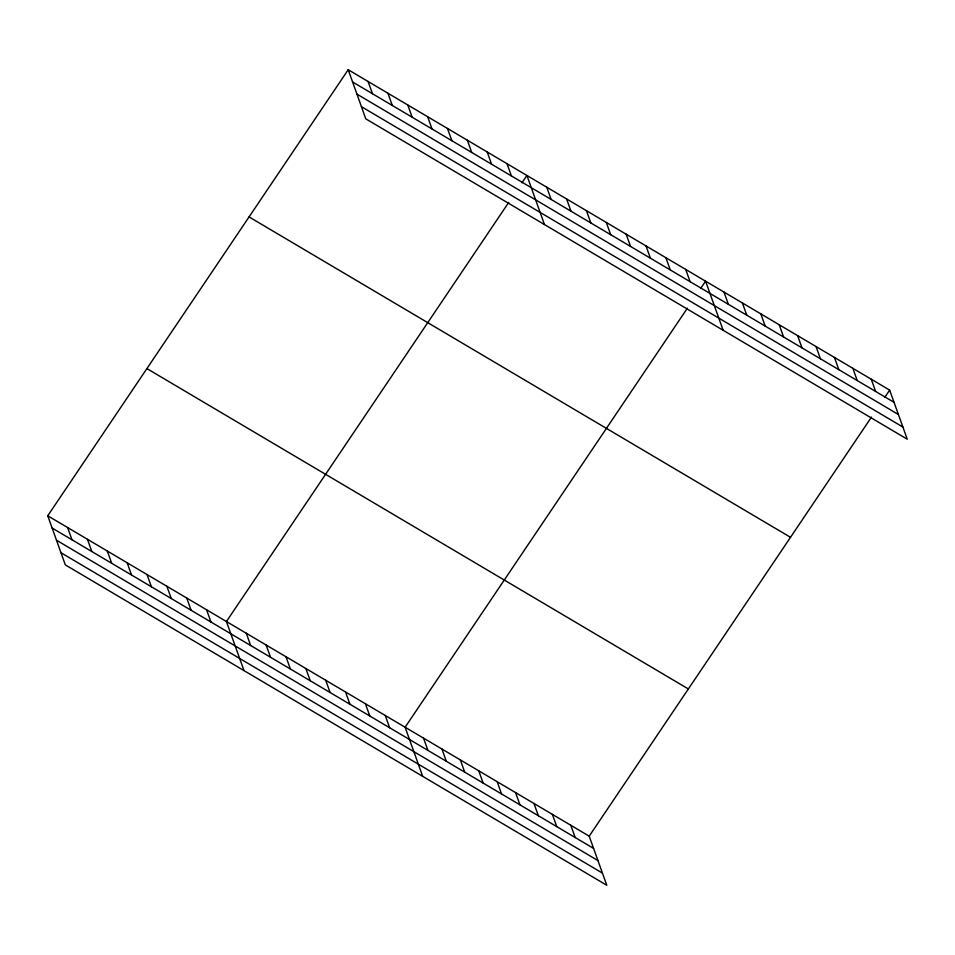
<?xml version="1.0" encoding="UTF-8"?>
<svg xmlns="http://www.w3.org/2000/svg" width="955" height="955" viewBox="0 0 955 955"><rect width="100%" height="100%" fill="white"/><g stroke="black" fill="none" stroke-linecap="round" stroke-linejoin="round"><path stroke-width="1.43" d="M47.75 515.796L589.211 836.162L606.795 885.273L65.334 564.894L47.75 515.796L348.205 69.727L889.666 390.106L907.25 439.205L365.789 118.838L348.205 69.727M508.717 202.436L226.431 621.514L244.014 670.625M521.931 182.811L526.897 175.457L544.469 224.556M687.397 308.167L405.111 727.244L422.695 776.343M700.612 288.529L705.578 281.176L723.15 330.275M589.211 836.162L871.485 417.084M884.712 397.459L889.666 390.106M352.598 81.975L894.047 402.342M356.955 94.139L898.404 414.506M361.432 106.674L902.893 427.04M249.064 216.928L790.513 537.307M146.903 368.594L688.364 688.961M52.131 528.043L593.592 848.41M56.488 540.208L597.949 860.574M60.977 552.73L602.438 873.109M871.258 379.207L875.639 391.455M852.851 368.32L857.232 380.556M834.443 357.421L838.824 369.669M816.036 346.534L820.417 358.77M797.616 335.635L802.009 347.883M779.208 324.748L783.589 336.996M760.801 313.849L765.182 326.097M742.393 302.962L746.774 315.21M723.986 292.063L728.367 304.311M685.714 269.429L690.107 281.677M665.862 257.683L670.255 269.931M646.01 245.936L650.391 258.172M626.158 234.19L630.539 246.426M606.306 222.443L610.687 234.679M586.454 210.697L590.835 222.933M566.601 198.95L570.983 211.186M546.749 187.204L551.131 199.44M507.033 163.699L511.426 175.947M487.181 151.952L491.574 164.2M467.329 140.206L471.71 152.454M447.477 128.459L451.858 140.707M427.625 116.713L432.006 128.961M407.773 104.966L412.154 117.214M387.921 93.22L392.302 105.468M368.069 81.473L372.45 93.721M570.804 825.275L575.185 837.523M552.384 814.376L556.777 826.624M533.976 803.489L538.357 815.737M515.569 792.602L519.95 804.838M497.161 781.703L501.542 793.951M478.753 770.816L483.135 783.052M460.346 759.917L464.727 772.165M441.926 749.03L446.319 761.266M423.519 738.131L427.912 750.379M385.259 715.498L389.64 727.734M365.407 703.751L369.788 715.987M345.555 692.005L349.936 704.241M325.703 680.247L330.084 692.494M305.851 668.5L310.232 680.748M285.987 656.754L290.38 669.001M266.135 645.007L270.528 657.255M246.283 633.261L250.664 645.508M206.578 609.768L210.96 622.015M186.726 598.021L191.107 610.269M166.874 586.275L171.255 598.522M147.022 574.528L151.403 586.776M127.158 562.782L131.551 575.029M107.306 551.035L111.699 563.283M87.454 539.288L91.835 551.536M67.602 527.542L71.983 539.79"/></g></svg>
